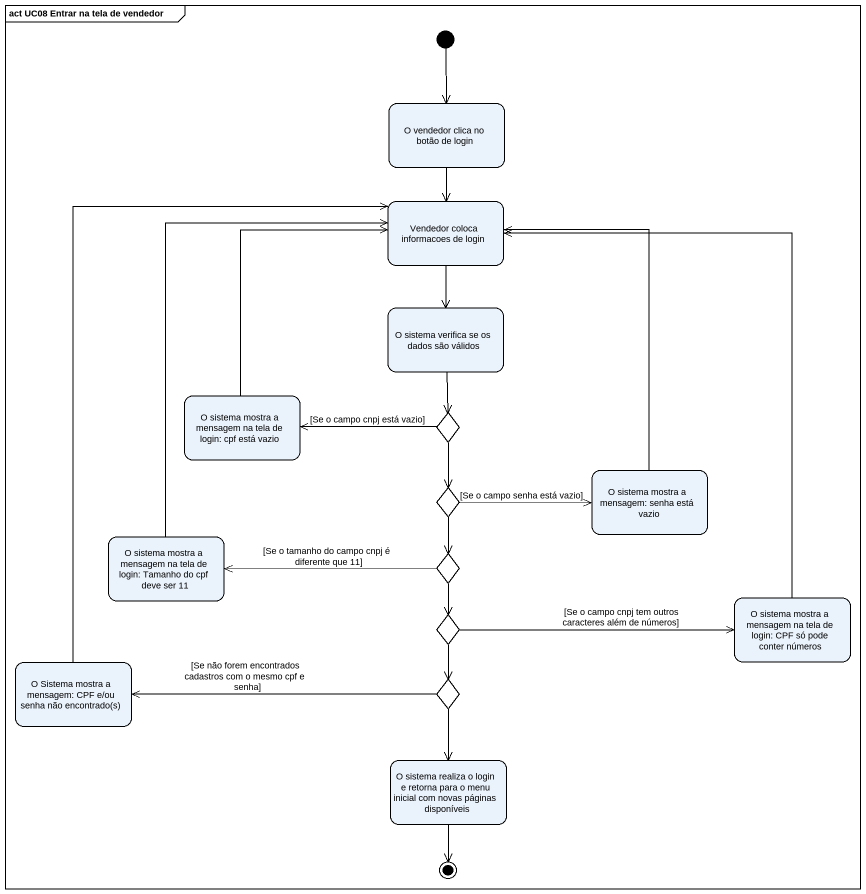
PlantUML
@startuml
mainframe act UC08 Entrar na tela de vendedor
hide empty description
state "O vendedor clica no botão de login" as O_vendedor_clica_no_botão
state "Vendedor coloca informacoes de login" as Vendedor_coloca_informacoes
state "O sistema verifica se os dados são válidos" as O_sistema_verifica_se_os
state "O sistema mostra a mensagem na tela de login: cpf está vazio" as O_sistema_mostra_a_mensagem
state choice1 <<choice>>
state "O sistema mostra a mensagem: senha está vazio" as O_sistema_mostra_a_mensagem_2
state choice2 <<choice>>
state "O sistema mostra a mensagem na tela de login: Tamanho do cpf deve ser 11" as O_sistema_mostra_a_mensagem_3
state choice3 <<choice>>
state "O sistema mostra a mensagem na tela de login: CPF só pode conter números" as O_sistema_mostra_a_mensagem_4
state choice4 <<choice>>
state "O Sistema mostra a mensagem: CPF e/ou senha não encontrado(s)" as O_Sistema_mostra_a_mensagem
state choice5 <<choice>>
state "O sistema realiza o login e retorna para o menu inicial com novas páginas disponíveis" as O_sistema_realiza_o_login_e
[*] --> O_vendedor_clica_no_botão
O_vendedor_clica_no_botão --> Vendedor_coloca_informacoes
Vendedor_coloca_informacoes --> O_sistema_verifica_se_os
O_sistema_verifica_se_os --> choice1
O_sistema_mostra_a_mensagem -up-> Vendedor_coloca_informacoes
choice1 -left-> O_sistema_mostra_a_mensagem : [Se o campo cnpj está vazio]
choice1 --> choice2
O_sistema_mostra_a_mensagem_2 -up-> Vendedor_coloca_informacoes
choice2 -right-> O_sistema_mostra_a_mensagem_2 : [Se o campo senha está vazio]
choice2 --> choice3
O_sistema_mostra_a_mensagem_3 -up-> Vendedor_coloca_informacoes
choice3 -left-> O_sistema_mostra_a_mensagem_3 : [Se o tamanho do campo cnpj é diferente que 11]
choice3 --> choice4
O_sistema_mostra_a_mensagem_4 -up-> Vendedor_coloca_informacoes
choice4 -right-> O_sistema_mostra_a_mensagem_4 : [Se o campo cnpj tem outros caracteres além de números]
choice4 --> choice5
O_Sistema_mostra_a_mensagem -up-> Vendedor_coloca_informacoes
choice5 -left-> O_Sistema_mostra_a_mensagem : [Se não forem encontrados cadastros com o mesmo cpf e senha]
choice5 --> O_sistema_realiza_o_login_e
O_sistema_realiza_o_login_e --> [*]
@enduml
